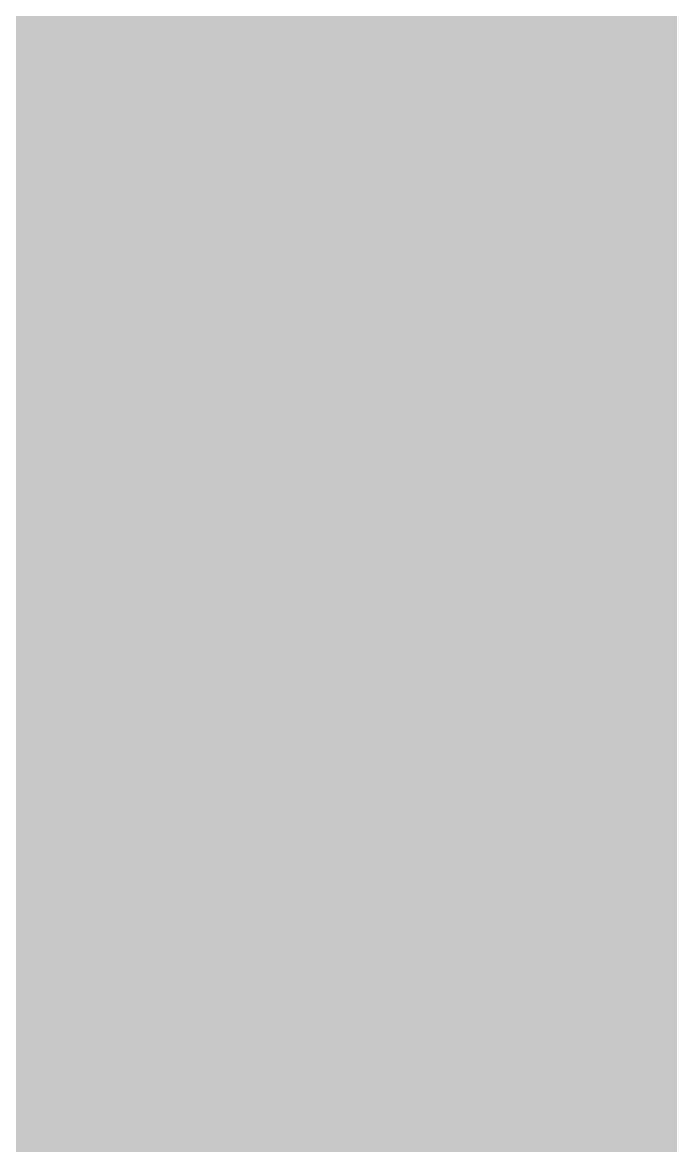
# Model space of a CAD drawing. Header units: millimetres. Extents: x 85 to 447, y 59 to 294.
# Drawn here: x 338.303 to 340.564, y 67.311 to 71.229 of the extents above; entities that cross this region are included whole.
import ezdxf

# ---------------------------------------------------------------- set-up
doc = ezdxf.new("R2010")
doc.units = ezdxf.units.MM
doc.layers.add('BG', color=7, linetype='Continuous')

msp = doc.modelspace()

# ---------------------------------------------------------------- hatches: boundary and pattern name
at = {"true_color": 0xfce102}
for points in [[(340.5551, 68.739), (340.5533, 68.7425), (340.5515, 68.7461), (340.5497, 68.7496), (340.5479, 68.7531), (340.5461, 68.7567), (340.5442, 68.7602), (340.5424, 68.7637), (340.5406, 68.7672), (340.5388, 68.7707), (340.537, 68.7742), (340.5352, 68.7777), (340.5334, 68.7812), (340.5315, 68.7847), (340.5297, 68.7882), (340.5279, 68.7917), (340.5261, 68.7952), (340.5242, 68.7987), (340.5224, 68.8021), (340.5206, 68.8056), (340.5187, 68.8091), (340.5169, 68.8126), (340.515, 68.816), (340.5132, 68.8195), (340.5113, 68.8229), (340.5106, 68.823), (340.5099, 68.8231), (340.5092, 68.8232), (340.5085, 68.8233), (340.5078, 68.8234), (340.5071, 68.8234), (340.5064, 68.8235), (340.5057, 68.8236), (340.5051, 68.8237), (340.5044, 68.8238), (340.5037, 68.8239), (340.503, 68.8239), (340.5022, 68.824), (340.5015, 68.8241), (340.5008, 68.8241), (340.5001, 68.8242), (340.4994, 68.8242), (340.4987, 68.8243), (340.498, 68.8243), (340.4973, 68.8244), (340.4965, 68.8244), (340.4958, 68.8244), (340.4951, 68.8244), (340.4943, 68.8244), (340.4904, 68.8233), (340.4864, 68.8221), (340.4821, 68.8208), (340.4778, 68.8195), (340.4733, 68.8181), (340.4688, 68.8166), (340.4642, 68.815), (340.4596, 68.8134), (340.4549, 68.8116), (340.4503, 68.8098), (340.4457, 68.8079), (340.4412, 68.8059), (340.4367, 68.8037), (340.4324, 68.8015), (340.4281, 68.7992), (340.424, 68.7968), (340.4201, 68.7942), (340.4164, 68.7916), (340.4128, 68.7888), (340.4095, 68.7859), (340.4065, 68.7829), (340.4037, 68.7797), (340.4012, 68.7765), (340.3991, 68.7731), (340.3995, 68.7717), (340.3999, 68.7702), (340.4002, 68.7688), (340.4006, 68.7674), (340.401, 68.7659), (340.4014, 68.7645), (340.4018, 68.763), (340.4023, 68.7616), (340.4027, 68.7601), (340.4031, 68.7586), (340.4035, 68.7572), (340.4039, 68.7557), (340.4044, 68.7542), (340.4048, 68.7528), (340.4052, 68.7513), (340.4056, 68.7498), (340.406, 68.7484), (340.4065, 68.7469), (340.4069, 68.7455), (340.4073, 68.744), (340.4077, 68.7426), (340.4081, 68.7411), (340.4085, 68.7397), (340.4089, 68.7382), (340.4092, 68.7376), (340.4095, 68.7369), (340.4099, 68.7363), (340.4102, 68.7357), (340.4106, 68.735), (340.4109, 68.7344), (340.4113, 68.7337), (340.4116, 68.7331), (340.412, 68.7325), (340.4124, 68.7319), (340.4128, 68.7312), (340.4132, 68.7306), (340.4135, 68.73), (340.4139, 68.7294), (340.4143, 68.7287), (340.4147, 68.7281), (340.415, 68.7275), (340.4154, 68.7268), (340.4158, 68.7262), (340.4161, 68.7256), (340.4165, 68.7249), (340.4168, 68.7243), (340.4172, 68.7236), (340.4175, 68.723), (340.4179, 68.7213), (340.4184, 68.7197), (340.4191, 68.718), (340.4198, 68.7164), (340.4206, 68.7148), (340.4216, 68.7133), (340.4226, 68.7117), (340.4236, 68.7102), (340.4247, 68.7087), (340.4259, 68.7071), (340.4271, 68.7057), (340.4283, 68.7042), (340.4295, 68.7027), (340.4307, 68.7012), (340.432, 68.6998), (340.4332, 68.6984), (340.4344, 68.6969), (340.4355, 68.6955), (340.4366, 68.6941), (340.4377, 68.6927), (340.4386, 68.6913), (340.4395, 68.69), (340.4404, 68.6886), (340.4411, 68.6872), (340.4423, 68.6878), (340.4435, 68.6885), (340.4447, 68.6891), (340.446, 68.6897), (340.4472, 68.6904), (340.4484, 68.691), (340.4496, 68.6917), (340.4508, 68.6923), (340.452, 68.693), (340.4532, 68.6936), (340.4544, 68.6942), (340.4556, 68.6949), (340.4568, 68.6955), (340.458, 68.6962), (340.4592, 68.6969), (340.4604, 68.6975), (340.4616, 68.6982), (340.4628, 68.6988), (340.464, 68.6995), (340.4652, 68.7001), (340.4664, 68.7008), (340.4677, 68.7015), (340.4689, 68.7022), (340.4701, 68.7028), (340.4736, 68.7043), (340.4771, 68.7058), (340.4807, 68.7073), (340.4842, 68.7089), (340.4877, 68.7104), (340.4912, 68.7119), (340.4948, 68.7134), (340.4983, 68.7149), (340.5019, 68.7164), (340.5054, 68.7179), (340.5089, 68.7195), (340.5125, 68.721), (340.516, 68.7225), (340.5196, 68.724), (340.5231, 68.7255), (340.5267, 68.727), (340.5302, 68.7285), (340.5338, 68.73), (340.5373, 68.7315), (340.5409, 68.733), (340.5444, 68.7345), (340.548, 68.736), (340.5515, 68.7375)], [(340.8478, 68.7019), (340.8478, 68.706), (340.8479, 68.7101), (340.8479, 68.7142), (340.8479, 68.7183), (340.848, 68.7224), (340.848, 68.7264), (340.8481, 68.7305), (340.8482, 68.7345), (340.8482, 68.7386), (340.8483, 68.7426), (340.8484, 68.7466), (340.8485, 68.7507), (340.8486, 68.7547), (340.8487, 68.7587), (340.8487, 68.7627), (340.8488, 68.7667), (340.8489, 68.7708), (340.849, 68.7748), (340.8491, 68.7788), (340.8492, 68.7828), (340.8492, 68.7868), (340.8493, 68.7908), (340.8494, 68.7948), (340.8494, 68.7989), (340.8438, 68.7982), (340.8381, 68.7974), (340.8324, 68.7965), (340.8268, 68.7955), (340.8212, 68.7944), (340.8156, 68.7933), (340.81, 68.7921), (340.8044, 68.7908), (340.7989, 68.7894), (340.7933, 68.7881), (340.7878, 68.7866), (340.7822, 68.7852), (340.7767, 68.7837), (340.7712, 68.7821), (340.7657, 68.7806), (340.7602, 68.779), (340.7548, 68.7774), (340.7493, 68.7759), (340.7438, 68.7743), (340.7384, 68.7727), (340.7329, 68.7712), (340.7275, 68.7697), (340.7221, 68.7682), (340.7166, 68.7667), (340.706, 68.7631), (340.6954, 68.7595), (340.6848, 68.7559), (340.6741, 68.7523), (340.6634, 68.7487), (340.6528, 68.7451), (340.6421, 68.7415), (340.6314, 68.7378), (340.6207, 68.7342), (340.6101, 68.7305), (340.5995, 68.7267), (340.5888, 68.7229), (340.5783, 68.719), (340.5677, 68.7151), (340.5572, 68.7111), (340.5467, 68.7069), (340.5363, 68.7027), (340.5259, 68.6984), (340.5156, 68.694), (340.5053, 68.6895), (340.4951, 68.6848), (340.485, 68.68), (340.475, 68.6751), (340.465, 68.67), (340.465, 68.6699), (340.465, 68.6697), (340.465, 68.6696), (340.465, 68.6695), (340.465, 68.6694), (340.465, 68.6692), (340.465, 68.6691), (340.4651, 68.669), (340.4651, 68.6689), (340.4651, 68.6688), (340.4651, 68.6686), (340.4652, 68.6685), (340.4652, 68.6684), (340.4652, 68.6683), (340.4653, 68.6681), (340.4654, 68.668), (340.4654, 68.6679), (340.4655, 68.6677), (340.4656, 68.6676), (340.4657, 68.6675), (340.4658, 68.6673), (340.4659, 68.6671), (340.466, 68.667), (340.4662, 68.6668), (340.4699, 68.6645), (340.4736, 68.6622), (340.4774, 68.6598), (340.4811, 68.6574), (340.4849, 68.655), (340.4887, 68.6525), (340.4924, 68.65), (340.4962, 68.6474), (340.4999, 68.6449), (340.5037, 68.6423), (340.5075, 68.6398), (340.5112, 68.6372), (340.515, 68.6346), (340.5187, 68.632), (340.5224, 68.6294), (340.5262, 68.6268), (340.5299, 68.6242), (340.5336, 68.6216), (340.5373, 68.619), (340.541, 68.6165), (340.5447, 68.6139), (340.5483, 68.6114), (340.552, 68.6089), (340.5556, 68.6065), (340.5647, 68.6095), (340.5738, 68.6125), (340.5829, 68.6154), (340.592, 68.6184), (340.6011, 68.6214), (340.6102, 68.6244), (340.6193, 68.6274), (340.6284, 68.6304), (340.6375, 68.6334), (340.6466, 68.6364), (340.6557, 68.6394), (340.6648, 68.6424), (340.6739, 68.6454), (340.683, 68.6484), (340.6921, 68.6514), (340.7013, 68.6544), (340.7104, 68.6574), (340.7195, 68.6604), (340.7287, 68.6634), (340.7378, 68.6664), (340.747, 68.6694), (340.7562, 68.6724), (340.7653, 68.6754), (340.7745, 68.6784), (340.7776, 68.6795), (340.7806, 68.6805), (340.7837, 68.6815), (340.7867, 68.6825), (340.7897, 68.6836), (340.7927, 68.6846), (340.7958, 68.6856), (340.7988, 68.6866), (340.8018, 68.6876), (340.8048, 68.6886), (340.8079, 68.6896), (340.8109, 68.6906), (340.8139, 68.6916), (340.817, 68.6925), (340.82, 68.6935), (340.8231, 68.6945), (340.8262, 68.6954), (340.8292, 68.6964), (340.8323, 68.6973), (340.8354, 68.6983), (340.8385, 68.6992), (340.8416, 68.7001), (340.8447, 68.701)]]:
    msp.add_hatch(color=2, dxfattribs=at).paths.add_polyline_path(points)
at = {"layer": 'BG', "true_color": 0x5e416d}
msp.add_hatch(color=197, dxfattribs=at).paths.add_polyline_path([(309.3695, 58.5231), (429.3694, 58.5231), (429.3694, 158.5231), (309.3695, 158.5231)])

doc.saveas('drawing.dxf')
